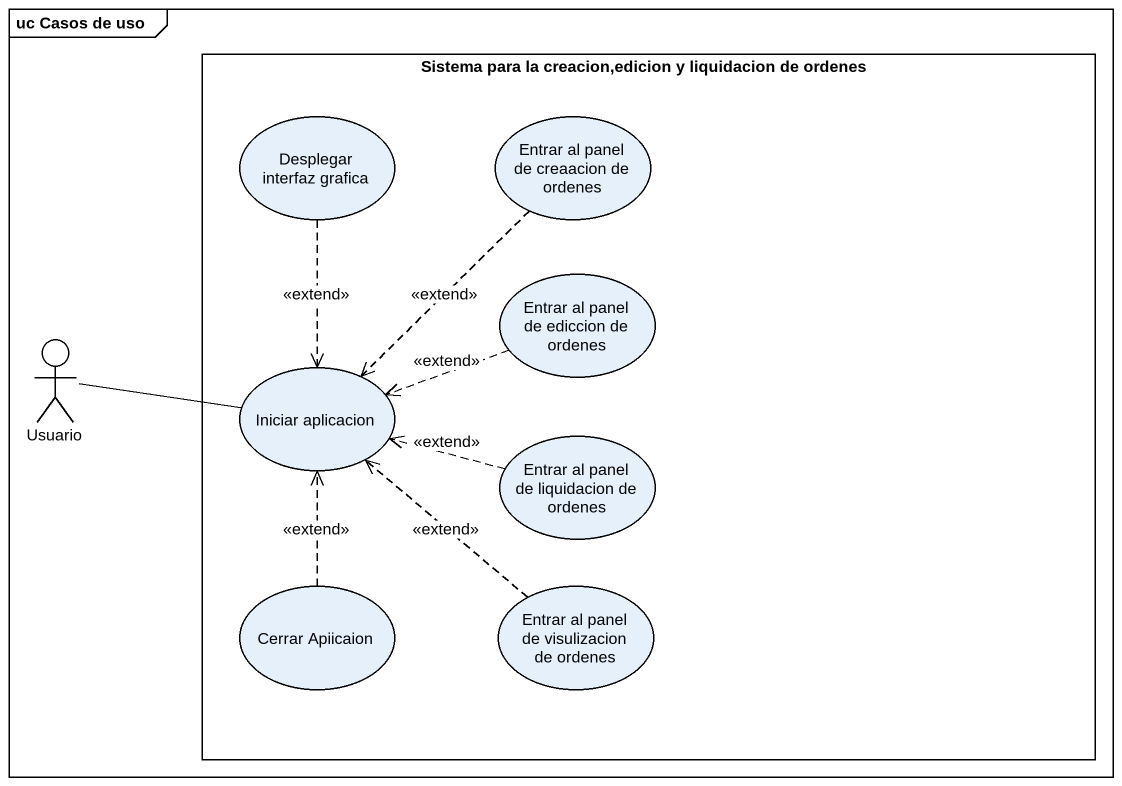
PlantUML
@startuml
mainframe uc Casos de uso
rectangle "Sistema para la creacion,edicion y liquidacion de ordenes" as Sistema_para_la_creacion {
  usecase "Desplegar interfaz grafica" as Desplegar_interfaz_grafica
  usecase "Entrar al panel de creaacion de ordenes" as Entrar_al_panel_de
  usecase "Entrar al panel de ediccion de ordenes" as Entrar_al_panel_de_ediccion
  usecase "Iniciar aplicacion" as Iniciar_aplicacion
  usecase "Entrar al panel de liquidacion de ordenes" as Entrar_al_panel_de_2
  usecase "Cerrar Apiicaion" as Cerrar_Apiicaion
  usecase "Entrar al panel de visulizacion de ordenes" as Entrar_al_panel_de_3
}
actor Usuario
Desplegar_interfaz_grafica ..> Iniciar_aplicacion : <<extend>>
Entrar_al_panel_de ..> Iniciar_aplicacion : <<extend>>
Entrar_al_panel_de_ediccion .left.> Iniciar_aplicacion : <<extend>>
Usuario -right- Iniciar_aplicacion
Entrar_al_panel_de_2 .left.> Iniciar_aplicacion : <<extend>>
Cerrar_Apiicaion .up.> Iniciar_aplicacion : <<extend>>
Entrar_al_panel_de_3 .up.> Iniciar_aplicacion : <<extend>>
@enduml
